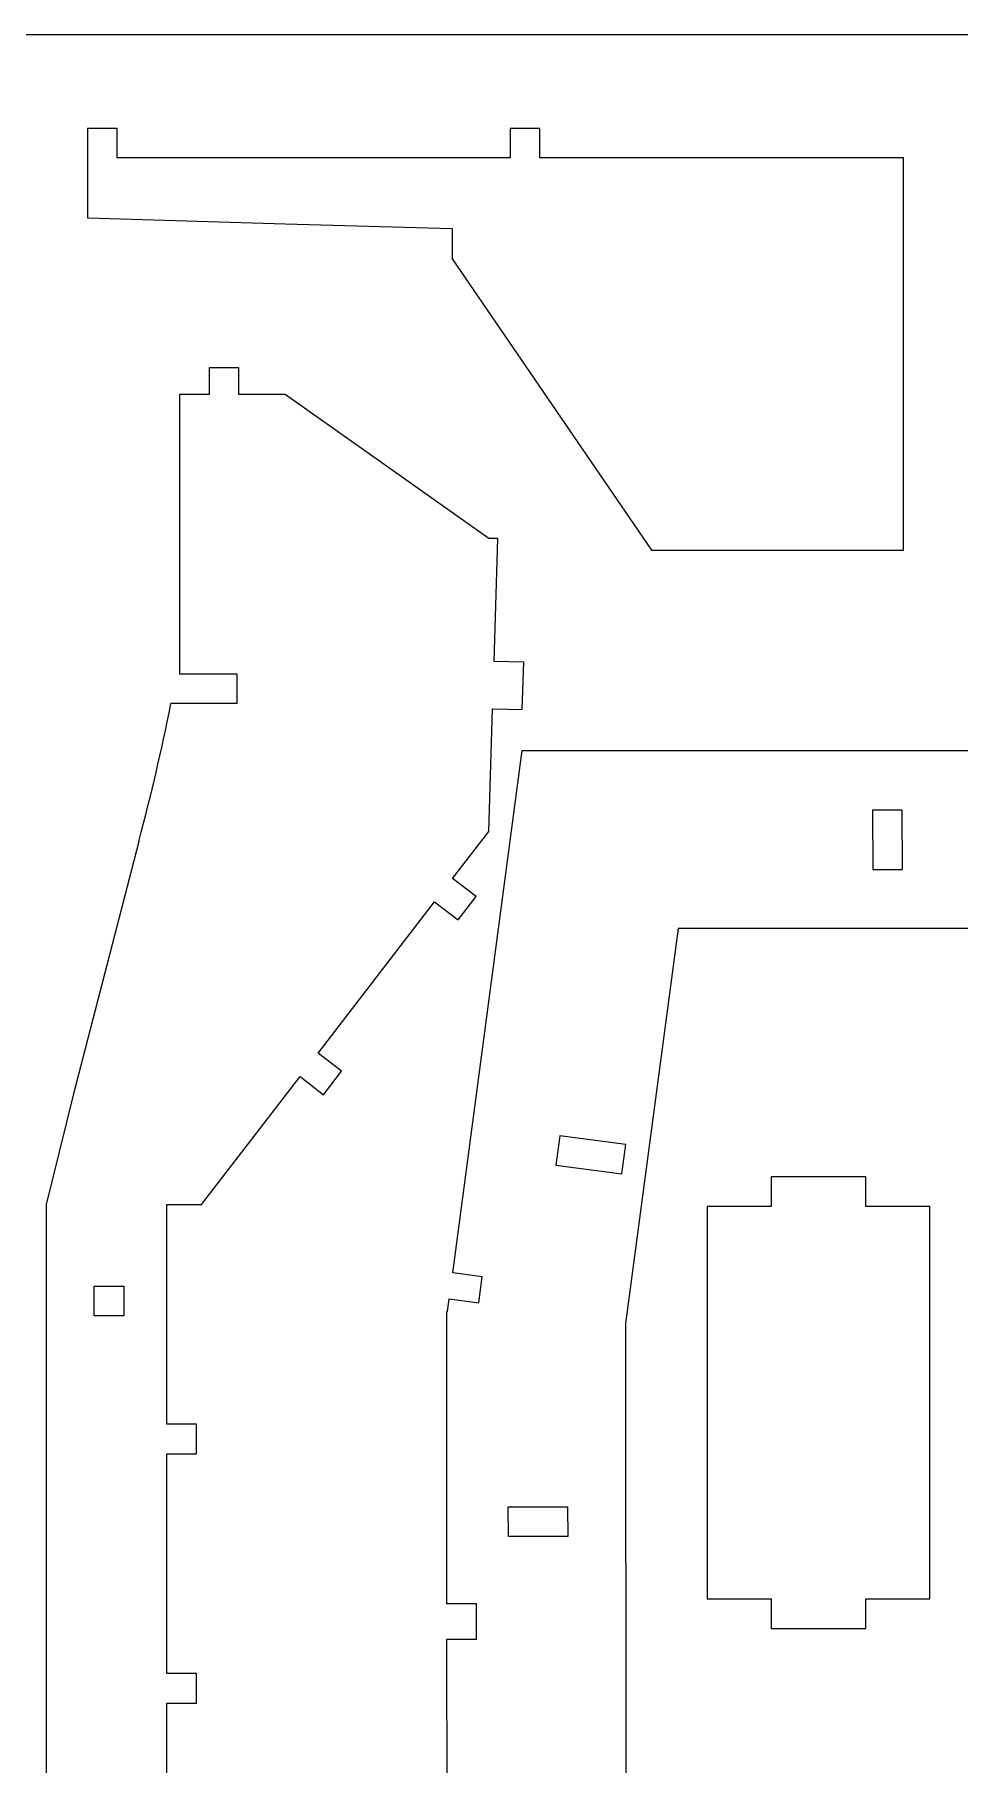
# Model space of a CAD drawing. Extents: x 827 to 1399, y 525 to 1105.
# Drawn here: x 1210.5 to 1290.2, y 956.3 to 1105.4 of the extents above; entities that cross this region are included whole.
import ezdxf

# ---------------------------------------------------------------- set-up
doc = ezdxf.new("R2010")
doc.units = 0
doc.layers.get('0').update_dxf_attribs({"linetype": 'CONTINUOUS'})

msp = doc.modelspace()

# ---------------------------------------------------------------- linework, layer by layer
at = {"color": 1}
msp.add_line((829.465449, 1105.441268), (1399.465449, 1105.441268), dxfattribs=at)
at = {"color": 3}
for p, q in [((1254.021249, 1097.360768), (1251.461149, 1097.360668)), ((1251.461149, 1097.360668), (1251.461249, 1094.810668)), ((1254.021349, 1094.810768), (1254.021249, 1097.360768)), ((1217.571549, 1097.359568), (1215.011549, 1097.359568)), ((1215.011549, 1097.359568), (1215.011749, 1089.658468)), ((1217.571649, 1094.809568), (1217.571549, 1097.359568)), ((1251.461249, 1094.810668), (1217.571649, 1094.809568)), ((1285.372849, 1094.811668), (1254.021349, 1094.810768)), ((1285.373849, 1061.011668), (1285.372849, 1094.811668)), ((1215.011749, 1089.658468), (1232.070149, 1089.140468)), ((1232.070149, 1089.140468), (1246.463749, 1088.737368)), ((1246.463749, 1088.737368), (1246.463549, 1086.101568)), ((1246.463549, 1086.101568), (1263.642549, 1061.006468)), ((1225.501449, 1076.723868), (1225.499849, 1074.407368)), ((1228.081649, 1076.723868), (1225.501449, 1076.723868)), ((1228.079949, 1074.407368), (1228.081649, 1076.723868)), ((1225.499849, 1074.407368), (1222.949849, 1074.407268)), ((1222.949849, 1074.407268), (1222.951149, 1050.330268)), ((1232.067649, 1074.408068), (1228.079949, 1074.407368)), ((1249.615949, 1062.011168), (1232.067649, 1074.408068)), ((1250.409949, 1062.011168), (1249.615949, 1062.011168)), ((1250.077149, 1051.417168), (1250.409949, 1062.011168)), ((1263.642549, 1061.006468), (1285.373849, 1061.011668)), ((1252.625849, 1051.337168), (1250.077149, 1051.417168)), ((1252.497749, 1047.259068), (1252.625849, 1051.337168)), ((1222.951149, 1050.330268), (1227.909849, 1050.330568)), ((1227.909849, 1050.330568), (1227.909949, 1047.778568)), ((1227.909949, 1047.778568), (1222.220749, 1047.778468)), ((1249.616249, 1036.745168), (1249.949049, 1047.339168)), ((1249.949049, 1047.339168), (1252.497749, 1047.259068)), ((1246.515249, 998.719068), (1252.496049, 1043.725468)), ((1252.496049, 1043.725468), (1356.363849, 1043.722468)), ((1246.504249, 1032.704668), (1249.616249, 1036.745168)), ((1219.462449, 1035.899168), (1213.790549, 1014.018168)), ((1248.524549, 1031.148668), (1246.504249, 1032.704668)), ((1234.906449, 1017.646268), (1244.948249, 1030.684368)), ((1244.948249, 1030.684368), (1246.968549, 1029.128368)), ((1246.968549, 1029.128368), (1248.524549, 1031.148668)), ((1265.937449, 1028.389468), (1261.416549, 994.358768)), ((1342.966249, 1028.389468), (1265.937449, 1028.389468)), ((1236.926749, 1016.090268), (1234.906449, 1017.646268)), ((1224.864649, 1004.608068), (1233.350449, 1015.625968)), ((1233.350449, 1015.625968), (1235.370749, 1014.069968)), ((1235.370749, 1014.069968), (1236.926749, 1016.090268)), ((1213.790549, 1014.018168), (1211.464449, 1004.607968)), ((1211.464449, 1004.607968), (1211.465449, 904.788868)), ((1221.868049, 985.677468), (1221.867949, 1004.608168)), ((1221.867949, 1004.608168), (1224.864649, 1004.608068)), ((1249.050449, 998.381068), (1246.515249, 998.719068)), ((1248.750349, 996.123168), (1249.050449, 998.381068)), ((1246.071149, 995.377268), (1246.215149, 996.461168)), ((1246.215149, 996.461168), (1248.750349, 996.123168)), ((1246.013949, 970.192868), (1245.999949, 995.377268)), ((1245.999949, 995.377268), (1246.071149, 995.377268)), ((1261.416549, 994.358768), (1261.474849, 900.936968)), ((1224.428149, 985.677568), (1221.868049, 985.677468)), ((1224.428249, 983.117368), (1224.428149, 985.677568)), ((1221.868249, 964.186768), (1221.868049, 983.117368)), ((1221.868049, 983.117368), (1224.428249, 983.117368)), ((1248.571549, 970.192868), (1246.013949, 970.192868)), ((1248.573349, 967.124668), (1248.571549, 970.192868)), ((1246.029749, 942.321668), (1246.015749, 967.124668)), ((1246.015749, 967.124668), (1248.573349, 967.124668)), ((1224.428349, 964.186668), (1221.868249, 964.186768)), ((1224.428449, 961.626668), (1224.428349, 964.186668)), ((1221.868249, 961.626568), (1224.428449, 961.626668)), ((1221.868449, 942.695868), (1221.868249, 961.626568))]:
    msp.add_line(p, q, dxfattribs=at)
at = {"color": 7}
for p, q in [((1285.265549, 1038.592168), (1282.708449, 1038.592168)), ((1282.708449, 1038.592168), (1282.711749, 1033.480168)), ((1285.268949, 1033.480168), (1285.265549, 1038.592168)), ((1282.711749, 1033.480168), (1285.268949, 1033.480168)), ((1255.747749, 1010.535568), (1255.411649, 1008.001568)), ((1261.426549, 1009.779668), (1255.747749, 1010.535568)), ((1261.090449, 1007.245668), (1261.426549, 1009.779668)), ((1255.411649, 1008.001568), (1261.090449, 1007.245668)), ((1215.595249, 995.010168), (1215.595349, 997.570268)), ((1215.595349, 997.570268), (1218.155349, 997.570168)), ((1218.155349, 997.570168), (1218.155449, 995.010168)), ((1218.155449, 995.010168), (1215.595249, 995.010168)), ((1251.304749, 975.974068), (1251.303249, 978.530868)), ((1251.303249, 978.530868), (1256.418349, 978.530868)), ((1256.418349, 978.530868), (1256.419849, 975.974068)), ((1256.419849, 975.974068), (1251.304749, 975.974068))]:
    msp.add_line(p, q, dxfattribs=at)
at = {"color": 2}
for p, q in [((1273.955749, 1006.975768), (1273.955749, 1004.425668)), ((1282.115949, 1006.975668), (1273.955749, 1006.975768)), ((1282.115949, 1004.425768), (1282.115949, 1006.975668)), ((1273.955749, 1004.425668), (1268.441249, 1004.425768)), ((1268.441249, 1004.425768), (1268.441249, 970.620968)), ((1287.630349, 1004.425768), (1282.115949, 1004.425768)), ((1287.630249, 970.620868), (1287.630349, 1004.425768)), ((1268.441249, 970.620968), (1273.955749, 970.620968)), ((1273.955749, 970.620968), (1273.955649, 968.070868)), ((1282.115749, 968.070768), (1282.115849, 970.620868)), ((1282.115849, 970.620868), (1287.630249, 970.620868)), ((1273.955649, 968.070868), (1282.115749, 968.070768))]:
    msp.add_line(p, q, dxfattribs=at)
at = {"color": 3}
msp.add_open_spline([(1219.462449, 1035.899168), (1220.549849, 1040.172868), (1221.379549, 1043.506068), (1222.220749, 1047.778468)], degree=3, dxfattribs=at)

doc.saveas('drawing.dxf')
